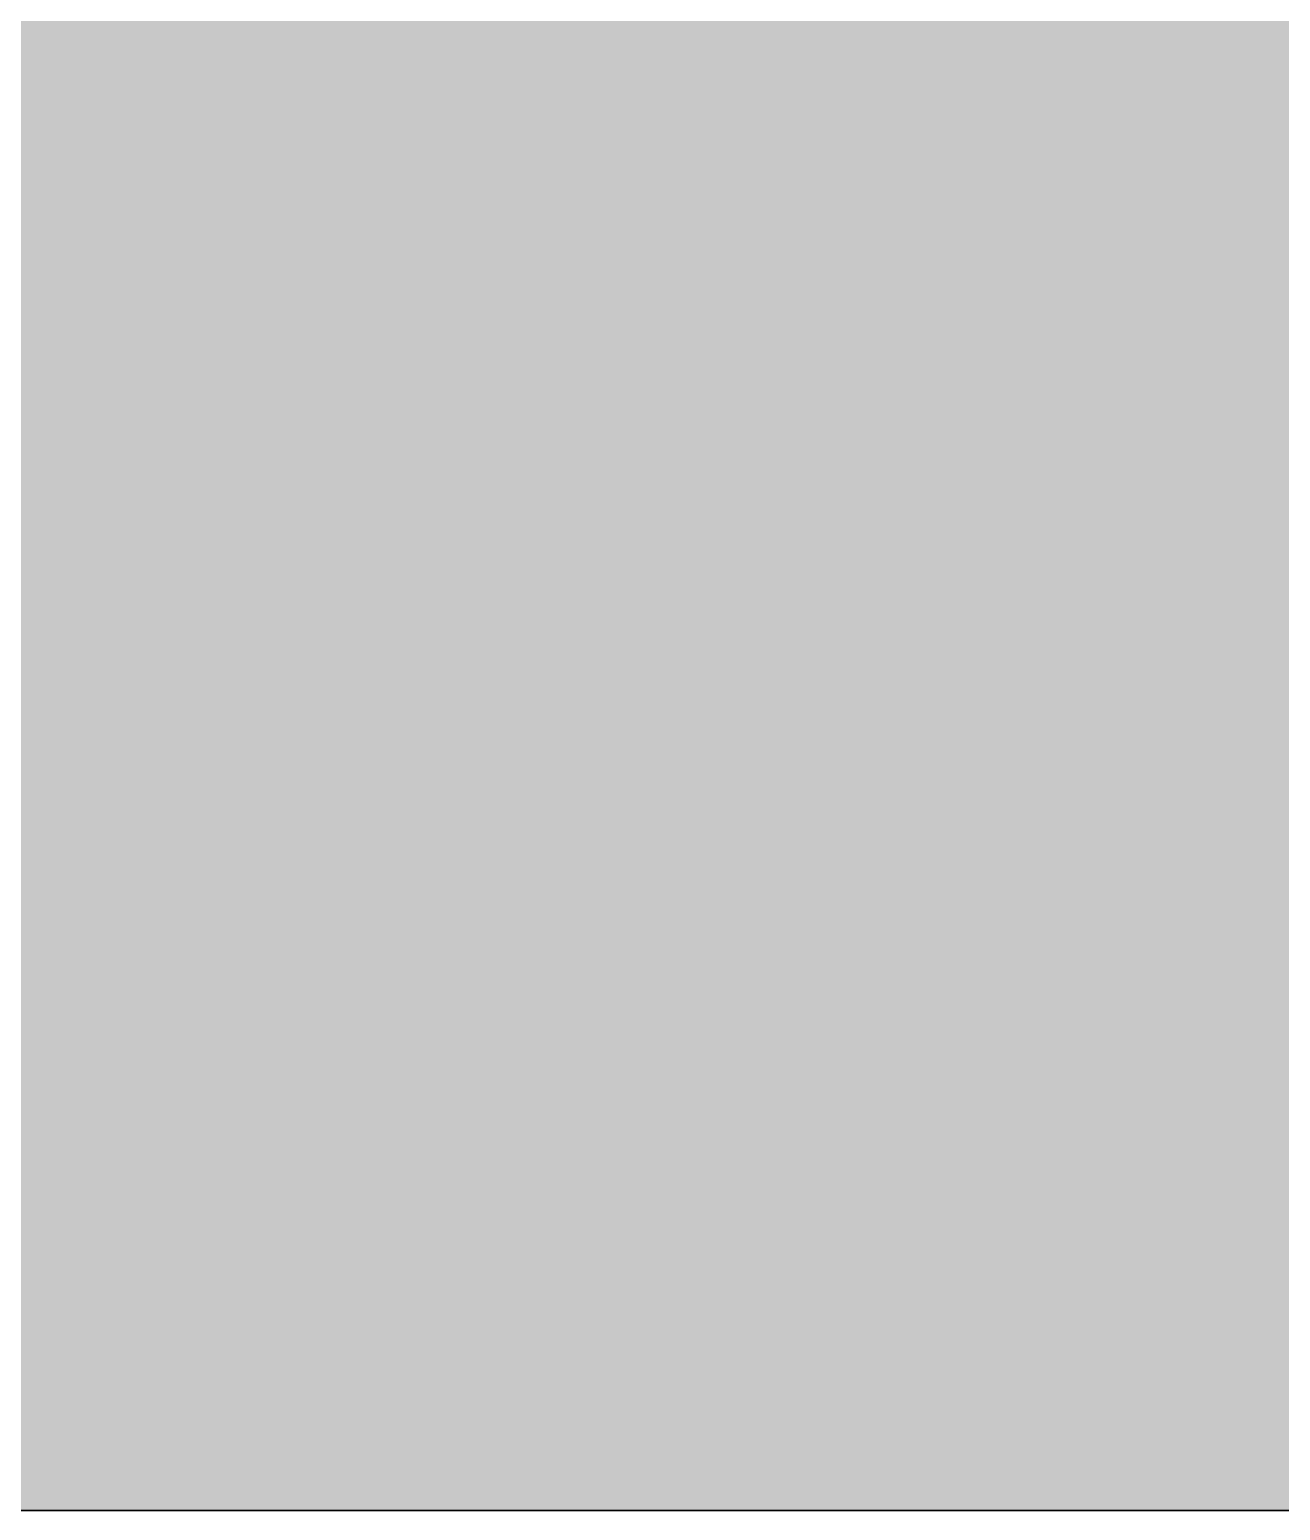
# Model space of a CAD drawing. Header units: feet. Extents: x 600 to 2744, y 411 to 1435.
# Drawn here: x 1038.95 to 1044.24, y 912.81 to 919.08 of the extents above; entities that cross this region are included whole.
import ezdxf

# ---------------------------------------------------------------- set-up
doc = ezdxf.new("R2010")
doc.units = ezdxf.units.FT
doc.layers.add('PQI-A-WALL', color=30, linetype='Continuous', lineweight=50)

msp = doc.modelspace()

# ---------------------------------------------------------------- hatches: boundary and pattern name
at = {"true_color": 0x000000, "transparency": 33554687}
h = msp.add_hatch(color=18, dxfattribs=at)
h.dxf.hatch_style = 1
h.paths.add_polyline_path([(1141.101603894781, 1100.179155292714), (894.1016038947805, 1100.179155292715), (894.1016038947805, 1092.179155294105), (999.2737605294647, 1092.179155329628), (1133.376706410816, 1092.179155374923), (1133.376706410816, 1092.450685580671), (1141.101610283557, 1092.450685583326)])
h.paths.add_polyline_path([(1141.103099269685, 1092.179155374923), (1133.376706410816, 1092.179155374923), (1133.376706410816, 1068.450685580671), (1133.376706438869, 1009.391904159455), (1141.103099315334, 1009.391904162093)])
h.paths.add_polyline_path([(1141.101610347797, 943.719638122208), (1133.375216597892, 943.7196380883275), (1133.375216626978, 920.5404890431552), (1141.101610376832, 920.5404890431552)])
h.paths.add_polyline_path([(1141.101610376832, 920.5404890431552), (1133.375216626978, 920.5404890431552), (1133.375216626978, 912.8140666068545), (1141.10161038651, 912.8140666165369)])
h.paths.add_polyline_path([(1133.375216626978, 920.5404890431552), (1110.196038871082, 920.5404890383385), (1110.196038880745, 912.814066577807), (1133.375216626978, 912.8140666068545)])
h.paths.add_polyline_path([(1044.542690645517, 920.5383851129769), (1003.136957012623, 920.5383860365288), (1003.136957012623, 912.8119930800431), (1044.54269064816, 912.8119922365073)])
h.paths.add_polyline_path([(1003.136956977717, 1054.179155329628), (999.2737605395118, 1054.179155329628), (999.2737605768898, 912.8119931587458), (1003.136957012623, 912.8119930800432), (1003.136957012623, 920.5383860365106)])

# ---------------------------------------------------------------- linework, layer by layer
at = {"layer": 'PQI-A-WALL', "color": 0, "lineweight": 35, "ltscale": 1000}
msp.add_lwpolyline([(999.2737605395118, 1054.179155329628), (999.2737605768898, 912.8119931587458), (1044.54269064816, 912.8119922365073), (1044.542690645517, 920.5383851129769), (1003.136957012618, 920.5383860365288)], dxfattribs=at)

doc.saveas('drawing.dxf')
